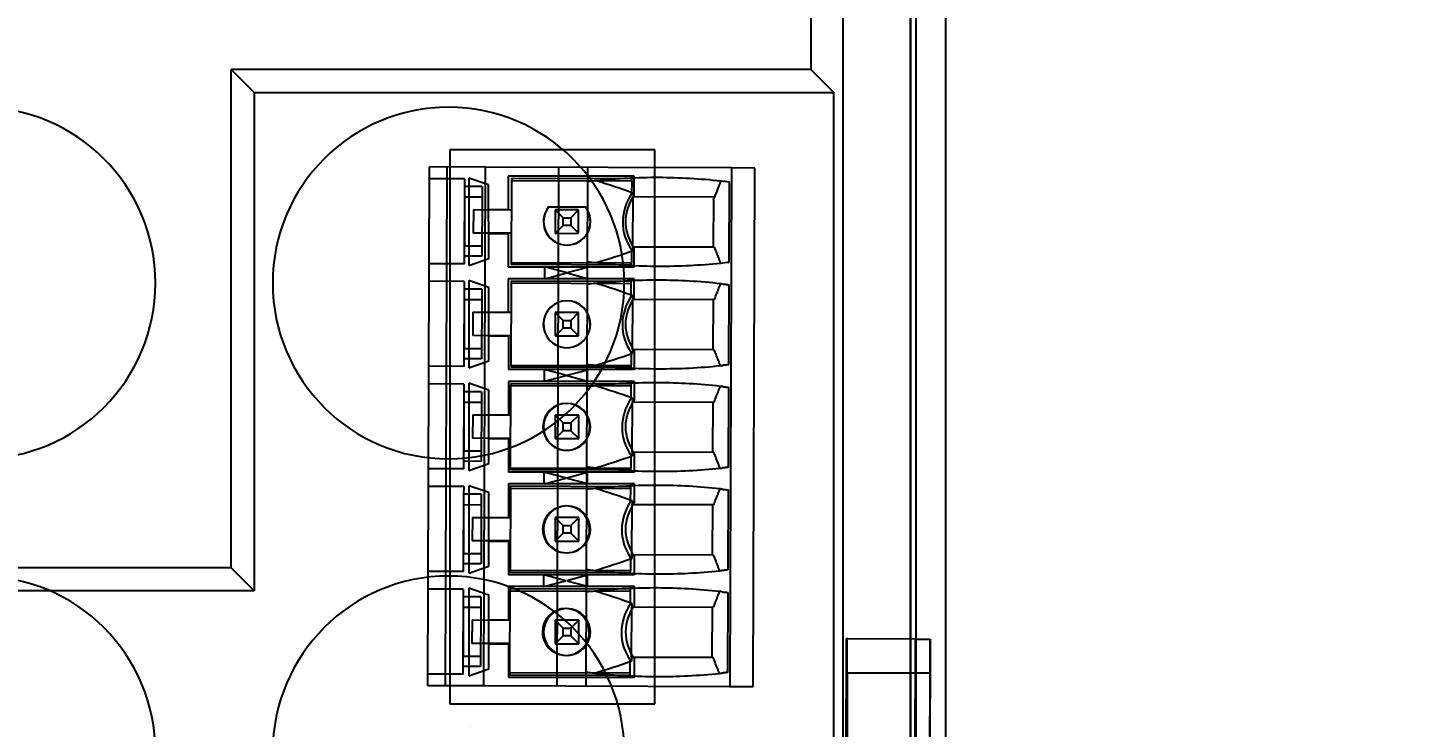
# Model space of a CAD drawing. Header units: inches. Extents: x -1.2 to 16.3, y -13.7 to 34.2.
# Drawn here: x 2.948 to 4.822, y 1.508 to 2.447 of the extents above; entities that cross this region are included whole.
import ezdxf

# ---------------------------------------------------------------- set-up
doc = ezdxf.new("R2010")
doc.units = ezdxf.units.IN
doc.header["$MEASUREMENT"] = 0
for name, color, linetype in [('MAIN-1', 7, 'Continuous'), ('MAIN-2', 7, 'Continuous'), ('PSYMS', 7, 'Continuous')]:
    doc.layers.add(name, color=color, linetype=linetype)
doc.styles.get("Standard").update_dxf_attribs({"font": 'romans.shx'})
doc.dimstyles.get("Standard").update_dxf_attribs({"dimtxt": 0.18, "dimasz": 0.18, "dimexe": 0.18, "dimexo": 0.0625, "dimgap": 0.09, "dimtad": 0, "dimtih": 1, "dimtoh": 1, "dimdec": 4, "dimzin": 0, "dimdsep": 46, "dimtxsty": 'Standard', "dimcen": 0.09, "dimadec": 0, "dimazin": 0, "dimtfac": 1, "dimtdec": 4, "dimtofl": 0, "dimtmove": 0, "dimatfit": 3, "dimfxl": 1, "dimtolj": 1, "dimtzin": 0, "dimarcsym": 0})

# ---------------------------------------------------------------- blocks, each defined once
blk = doc.blocks.new('48250500')
at = {"layer": 'MAIN-1'}
for p, q in [((3.8555, 0), (3.8555, 3.8555)), ((3.8072, 3.8069), (3.8072, 0.048)), ((3.8154, 0.0397), (3.8154, 3.8152))]:
    blk.add_line(p, q, dxfattribs=at)
for centre, start, end in [((2.5573, 1.2723), 270, 90), ((3.1872, 1.2723), 90, 270), ((3.1872, 1.2723), 270, 90), ((2.5573, 0.6424), 270, 90), ((3.1872, 0.6425), 90, 270), ((3.1872, 0.6425), 270, 90)]:
    blk.add_arc(centre, 0.2362, start, end, dxfattribs=at)
at = {"layer": 'MAIN-2'}
for p, q in [((3.8083, 0.0472), (3.8083, 3.8083)), ((3.7175, 0.2827), (3.7175, 3.5722)), ((3.6739, 2.8469), (3.6739, 1.5592)), ((2.9263, 1.5281), (2.8952, 1.5592)), ((3.6739, 1.5592), (2.8952, 1.5592)), ((2.8952, 0.8899), (2.8952, 1.5592)), ((3.6739, 1.5592), (3.705, 1.5281)), ((2.9263, 1.5281), (2.9263, 0.8589)), ((2.9263, 1.5281), (3.705, 1.5281)), ((3.705, 0.609), (3.705, 1.5281)), ((3.4644, 1.4513), (3.1888, 1.4512)), ((3.1888, 1.4512), (3.1889, 0.7071)), ((3.1888, 1.4512), (3.1888, 1.4512)), ((3.4644, 1.4513), (3.4644, 1.4513)), ((3.4645, 0.7072), (3.4644, 1.4513)), ((3.1595, 0.7314), (3.1617, 1.4282)), ((3.1617, 1.4282), (3.1617, 1.4282)), ((3.2365, 1.428), (3.1617, 1.4282)), ((3.1831, 0.7313), (3.1853, 1.4281)), ((3.1853, 1.4281), (3.1853, 1.4281)), ((3.2365, 1.428), (3.2343, 0.7311)), ((3.2365, 1.428), (3.2365, 1.428)), ((3.5672, 1.4269), (3.2365, 1.428)), ((3.3349, 1.4277), (3.3327, 0.7308)), ((3.3349, 1.4277), (3.3349, 1.4277)), ((3.3742, 1.4084), (3.3743, 1.4275)), ((3.3743, 1.4275), (3.3743, 1.4275)), ((3.5672, 1.4269), (3.565, 0.7301)), ((3.5987, 1.4268), (3.5672, 1.4269)), ((3.5672, 1.4269), (3.5672, 1.4269)), ((3.5965, 0.73), (3.5987, 1.4268)), ((3.5987, 1.4268), (3.5987, 1.4268)), ((3.2089, 1.4123), (3.1616, 1.4125)), ((3.2089, 1.4123), (3.2088, 1.402)), ((3.2144, 1.4134), (3.2144, 1.2961)), ((3.2144, 1.4134), (3.2144, 1.4134)), ((3.2411, 1.4042), (3.2144, 1.4134)), ((3.2675, 1.4158), (3.2675, 1.3705)), ((3.4368, 1.4158), (3.2675, 1.4158)), ((3.2675, 1.4158), (3.2675, 1.4158)), ((3.2719, 1.4102), (3.2715, 1.2999)), ((3.2719, 1.4131), (3.4333, 1.4126)), ((3.2719, 1.4131), (3.2719, 1.4102)), ((3.2719, 1.4102), (3.4333, 1.4096)), ((3.3739, 1.301), (3.3742, 1.4084)), ((3.3742, 1.4084), (3.3742, 1.4084)), ((3.4333, 1.4096), (3.4332, 1.3919)), ((3.4333, 1.4096), (3.4333, 1.4126)), ((3.4368, 1.3902), (3.4368, 1.4158)), ((3.4368, 1.4158), (3.4368, 1.4158)), ((3.5517, 1.4052), (3.5521, 1.4062)), ((3.5521, 1.4062), (3.5525, 1.4072)), ((3.5525, 1.4072), (3.5529, 1.4081)), ((3.5529, 1.4081), (3.5533, 1.4091)), ((3.5643, 1.3004), (3.5646, 1.4078)), ((3.2088, 1.402), (3.2086, 1.3224)), ((3.2088, 1.388), (3.2087, 1.3552)), ((3.2325, 1.4019), (3.2088, 1.402)), ((3.2088, 1.388), (3.2324, 1.388)), ((3.2324, 1.388), (3.2322, 1.3084)), ((3.2325, 1.4019), (3.2324, 1.388)), ((3.2412, 1.3054), (3.2411, 1.4042)), ((3.2411, 1.4042), (3.2411, 1.4042)), ((3.4332, 1.3919), (3.4332, 1.3919)), ((3.435, 1.3207), (3.4352, 1.3884)), ((3.4352, 1.3931), (3.4352, 1.3924)), ((3.4352, 1.3924), (3.4352, 1.3918)), ((3.4352, 1.3918), (3.4352, 1.3911)), ((3.4352, 1.3911), (3.4352, 1.3904)), ((3.4352, 1.3904), (3.4352, 1.3897)), ((3.4352, 1.3897), (3.4352, 1.3891)), ((3.4352, 1.3891), (3.4352, 1.3884)), ((3.4352, 1.3884), (3.5435, 1.388)), ((3.4352, 1.3884), (3.4352, 1.3884)), ((3.4368, 1.3902), (3.4368, 1.3902)), ((3.5432, 1.3203), (3.5435, 1.388)), ((3.5434, 1.3844), (3.5445, 1.387)), ((3.5435, 1.388), (3.5435, 1.388)), ((3.5445, 1.387), (3.5455, 1.3895)), ((3.5455, 1.3895), (3.5465, 1.3921)), ((3.5465, 1.3921), (3.5475, 1.3946)), ((3.5475, 1.3946), (3.5485, 1.3972)), ((3.5485, 1.3972), (3.5495, 1.3997)), ((3.5495, 1.3997), (3.5506, 1.4023)), ((3.5506, 1.4023), (3.551, 1.4032)), ((3.551, 1.4032), (3.5513, 1.4042)), ((3.5513, 1.4042), (3.5517, 1.4052)), ((3.2206, 1.3709), (3.2205, 1.3394)), ((3.2206, 1.3709), (3.2717, 1.3708)), ((3.2206, 1.3709), (3.2206, 1.3709)), ((3.2411, 1.3705), (3.2411, 1.3705)), ((3.2675, 1.3705), (3.2411, 1.3705)), ((3.2675, 1.3705), (3.2675, 1.3705)), ((3.2717, 1.3708), (3.2717, 1.3708)), ((3.3217, 1.3745), (3.3708, 1.3745)), ((3.3217, 1.3745), (3.3217, 1.3745)), ((3.322, 1.3746), (3.322, 1.3746)), ((3.3711, 1.3744), (3.322, 1.3746)), ((3.362, 1.3705), (3.3305, 1.3705)), ((3.3305, 1.3705), (3.3305, 1.339)), ((3.3305, 1.3705), (3.3305, 1.3705)), ((3.3411, 1.36), (3.3305, 1.3705)), ((3.362, 1.3705), (3.3515, 1.36)), ((3.362, 1.3391), (3.362, 1.3705)), ((3.362, 1.3705), (3.362, 1.3705)), ((3.3708, 1.3745), (3.3708, 1.3745)), ((3.3711, 1.3744), (3.3711, 1.3744)), ((3.2085, 1.2981), (3.2087, 1.3552)), ((3.3305, 1.339), (3.3411, 1.3496)), ((3.3411, 1.3496), (3.3411, 1.36)), ((3.3411, 1.36), (3.3515, 1.36)), ((3.3515, 1.3496), (3.3411, 1.3496)), ((3.3515, 1.36), (3.3515, 1.3496)), ((3.3515, 1.3496), (3.362, 1.3391)), ((3.2716, 1.3393), (3.2205, 1.3394)), ((3.2205, 1.3394), (3.2205, 1.3394)), ((3.2411, 1.339), (3.2411, 1.339)), ((3.2411, 1.339), (3.2675, 1.339)), ((3.2675, 1.339), (3.2675, 1.339)), ((3.2675, 1.339), (3.2675, 1.2938)), ((3.2716, 1.3393), (3.2716, 1.3393)), ((3.3305, 1.339), (3.362, 1.3391)), ((3.3305, 1.339), (3.3305, 1.339)), ((3.362, 1.3391), (3.362, 1.3391)), ((3.2086, 1.3224), (3.2322, 1.3224)), ((3.433, 1.3172), (3.4329, 1.2994)), ((3.433, 1.3172), (3.433, 1.3172)), ((3.5432, 1.3203), (3.435, 1.3207)), ((3.435, 1.3207), (3.435, 1.32)), ((3.435, 1.3207), (3.435, 1.3207)), ((3.435, 1.32), (3.435, 1.3193)), ((3.435, 1.3193), (3.435, 1.3186)), ((3.435, 1.3186), (3.435, 1.3179)), ((3.435, 1.3179), (3.435, 1.3173)), ((3.435, 1.3173), (3.435, 1.3166)), ((3.435, 1.3166), (3.435, 1.3159)), ((3.4368, 1.3194), (3.4368, 1.3194)), ((3.4368, 1.2938), (3.4368, 1.3194)), ((3.5447, 1.3203), (3.5432, 1.3203)), ((3.5432, 1.3203), (3.5432, 1.3203)), ((3.5455, 1.3183), (3.5447, 1.3203)), ((3.5463, 1.3162), (3.5455, 1.3183)), ((3.5471, 1.3142), (3.5463, 1.3162)), ((3.5479, 1.3122), (3.5471, 1.3142)), ((3.5487, 1.3101), (3.5479, 1.3122)), ((3.2085, 1.2981), (3.1613, 1.2983)), ((3.2322, 1.3084), (3.2086, 1.3085)), ((3.2144, 1.2961), (3.2412, 1.3054)), ((3.2144, 1.2961), (3.2144, 1.2961)), ((3.2412, 1.3054), (3.2412, 1.3054)), ((3.4368, 1.2938), (3.2675, 1.2938)), ((3.2675, 1.2938), (3.2675, 1.2938)), ((3.2715, 1.2999), (3.4329, 1.2994)), ((3.2715, 1.2999), (3.2715, 1.297)), ((3.4329, 1.2965), (3.2715, 1.297)), ((3.3167, 1.2781), (3.3168, 1.2939)), ((3.3463, 1.2859), (3.3168, 1.2939)), ((3.3168, 1.2939), (3.3168, 1.2939)), ((3.3738, 1.2933), (3.3463, 1.2859)), ((3.3738, 1.2706), (3.3739, 1.301)), ((3.3738, 1.2933), (3.3738, 1.2933)), ((3.3738, 1.2785), (3.3738, 1.2933)), ((3.3739, 1.301), (3.3739, 1.301)), ((3.4329, 1.2965), (3.4329, 1.2994)), ((3.4368, 1.2938), (3.4368, 1.2938)), ((3.5495, 1.3081), (3.5487, 1.3101)), ((3.5503, 1.3061), (3.5495, 1.3081)), ((3.5506, 1.3051), (3.5503, 1.3061)), ((3.551, 1.3041), (3.5506, 1.3051)), ((3.5514, 1.3031), (3.551, 1.3041)), ((3.5518, 1.3021), (3.5514, 1.3031)), ((3.5522, 1.3011), (3.5518, 1.3021)), ((3.5526, 1.3002), (3.5522, 1.3011)), ((3.553, 1.2992), (3.5526, 1.3002)), ((3.2084, 1.2745), (3.1612, 1.2747)), ((3.2084, 1.2745), (3.2084, 1.2642)), ((3.2144, 1.2756), (3.2144, 1.2756)), ((3.2144, 1.2756), (3.2144, 1.1583)), ((3.2412, 1.2664), (3.2144, 1.2756)), ((3.2675, 1.278), (3.2675, 1.2327)), ((3.4368, 1.278), (3.2675, 1.278)), ((3.2675, 1.278), (3.2675, 1.278)), ((3.2714, 1.2753), (3.4329, 1.2748)), ((3.2714, 1.2753), (3.2714, 1.2724)), ((3.3167, 1.2781), (3.3463, 1.2859)), ((3.3167, 1.2781), (3.3167, 1.2781)), ((3.3463, 1.2859), (3.3463, 1.2859)), ((3.3463, 1.2859), (3.3738, 1.2785)), ((3.3463, 1.2859), (3.3463, 1.2859)), ((3.3738, 1.2785), (3.3738, 1.2785)), ((3.4328, 1.2718), (3.4329, 1.2748)), ((3.4368, 1.2525), (3.4368, 1.278)), ((3.4368, 1.278), (3.4368, 1.278)), ((3.2084, 1.2642), (3.2082, 1.1846)), ((3.232, 1.2641), (3.2084, 1.2642)), ((3.232, 1.2641), (3.232, 1.2502)), ((3.2412, 1.1676), (3.2412, 1.2664)), ((3.2412, 1.2664), (3.2412, 1.2664)), ((3.2714, 1.2724), (3.2711, 1.1621)), ((3.2714, 1.2724), (3.4328, 1.2718)), ((3.3734, 1.1633), (3.3738, 1.2706)), ((3.3738, 1.2706), (3.3738, 1.2706)), ((3.4328, 1.2541), (3.4328, 1.2718)), ((3.5461, 1.2543), (3.5469, 1.2563)), ((3.5469, 1.2563), (3.5477, 1.2584)), ((3.5477, 1.2584), (3.5485, 1.2604)), ((3.5485, 1.2604), (3.5493, 1.2624)), ((3.5493, 1.2624), (3.5501, 1.2645)), ((3.5501, 1.2645), (3.5505, 1.2654)), ((3.5505, 1.2654), (3.5509, 1.2664)), ((3.5509, 1.2664), (3.5513, 1.2674)), ((3.5513, 1.2674), (3.5517, 1.2684)), ((3.5517, 1.2684), (3.5521, 1.2694)), ((3.5521, 1.2694), (3.5525, 1.2703)), ((3.5525, 1.2703), (3.5529, 1.2713)), ((3.5562, 1.271), (3.5573, 1.2708)), ((3.5573, 1.2708), (3.5585, 1.2707)), ((3.5585, 1.2707), (3.5596, 1.2706)), ((3.5596, 1.2706), (3.5608, 1.2704)), ((3.5608, 1.2704), (3.5619, 1.2703)), ((3.5619, 1.2703), (3.563, 1.2701)), ((3.563, 1.2701), (3.5642, 1.27)), ((3.5638, 1.1626), (3.5642, 1.27)), ((3.2084, 1.2502), (3.2083, 1.2174)), ((3.2084, 1.2502), (3.232, 1.2502)), ((3.232, 1.2502), (3.2317, 1.1706)), ((3.4328, 1.2541), (3.4328, 1.2541)), ((3.4345, 1.1829), (3.4347, 1.2506)), ((3.4348, 1.2513), (3.4347, 1.2506)), ((3.4347, 1.2506), (3.543, 1.2502)), ((3.4347, 1.2506), (3.4347, 1.2506)), ((3.4348, 1.2553), (3.4348, 1.2547)), ((3.4348, 1.2547), (3.4348, 1.254)), ((3.4348, 1.254), (3.4348, 1.2533)), ((3.4348, 1.2533), (3.4348, 1.2526)), ((3.4348, 1.2526), (3.4348, 1.2519)), ((3.4348, 1.2519), (3.4348, 1.2513)), ((3.4368, 1.2525), (3.4368, 1.2525)), ((3.5428, 1.1825), (3.543, 1.2502)), ((3.543, 1.2502), (3.5444, 1.2502)), ((3.543, 1.2502), (3.543, 1.2502)), ((3.5444, 1.2502), (3.5453, 1.2523)), ((3.5453, 1.2523), (3.5461, 1.2543)), ((3.2201, 1.2331), (3.22, 1.2017)), ((3.2201, 1.2331), (3.2201, 1.2331)), ((3.2201, 1.2331), (3.2713, 1.233)), ((3.2412, 1.2327), (3.2412, 1.2327)), ((3.2675, 1.2327), (3.2412, 1.2327)), ((3.2675, 1.2327), (3.2675, 1.2327)), ((3.2713, 1.233), (3.2713, 1.233)), ((3.362, 1.2328), (3.3305, 1.2327)), ((3.3305, 1.2327), (3.3305, 1.2013)), ((3.3305, 1.2327), (3.3305, 1.2327)), ((3.3411, 1.2222), (3.3305, 1.2327)), ((3.3411, 1.2118), (3.3411, 1.2222)), ((3.3411, 1.2222), (3.3515, 1.2222)), ((3.362, 1.2328), (3.3515, 1.2222)), ((3.3515, 1.2222), (3.3515, 1.2118)), ((3.362, 1.2013), (3.362, 1.2328)), ((3.362, 1.2328), (3.362, 1.2328)), ((3.2081, 1.1604), (3.2083, 1.2174)), ((3.22, 1.2017), (3.22, 1.2017)), ((3.2712, 1.2015), (3.22, 1.2017)), ((3.2412, 1.2012), (3.2412, 1.2012)), ((3.2412, 1.2012), (3.2676, 1.2012)), ((3.2676, 1.2012), (3.2676, 1.2012)), ((3.2676, 1.2012), (3.2676, 1.156)), ((3.2712, 1.2015), (3.2712, 1.2015)), ((3.3305, 1.2013), (3.3411, 1.2118)), ((3.3305, 1.2013), (3.362, 1.2013)), ((3.3305, 1.2013), (3.3305, 1.2013)), ((3.3515, 1.2118), (3.3411, 1.2118)), ((3.3515, 1.2118), (3.362, 1.2013)), ((3.362, 1.2013), (3.362, 1.2013)), ((3.2082, 1.1846), (3.2318, 1.1846)), ((3.4345, 1.1829), (3.4345, 1.1822)), ((3.4345, 1.1829), (3.4345, 1.1829)), ((3.5428, 1.1825), (3.4345, 1.1829)), ((3.4345, 1.1822), (3.4345, 1.1815)), ((3.4345, 1.1815), (3.4345, 1.1808)), ((3.4345, 1.1808), (3.4345, 1.1802)), ((3.4369, 1.1816), (3.4369, 1.1816)), ((3.4369, 1.156), (3.4369, 1.1816)), ((3.5442, 1.1825), (3.5428, 1.1825)), ((3.5428, 1.1825), (3.5428, 1.1825)), ((3.545, 1.1805), (3.5442, 1.1825)), ((3.2317, 1.1706), (3.2081, 1.1707)), ((3.2144, 1.1583), (3.2412, 1.1676)), ((3.2412, 1.1676), (3.2412, 1.1676)), ((3.2711, 1.1621), (3.4325, 1.1616)), ((3.2711, 1.1621), (3.2711, 1.1592)), ((3.3734, 1.1633), (3.3734, 1.1633)), ((3.3734, 1.1328), (3.3734, 1.1633)), ((3.4326, 1.1794), (3.4325, 1.1616)), ((3.4326, 1.1794), (3.4326, 1.1794)), ((3.4345, 1.1802), (3.4345, 1.1795)), ((3.4345, 1.1795), (3.4345, 1.1788)), ((3.4345, 1.1788), (3.4345, 1.1781)), ((3.5458, 1.1784), (3.545, 1.1805)), ((3.5466, 1.1764), (3.5458, 1.1784)), ((3.5474, 1.1744), (3.5466, 1.1764)), ((3.5482, 1.1723), (3.5474, 1.1744)), ((3.549, 1.1703), (3.5482, 1.1723)), ((3.5498, 1.1683), (3.549, 1.1703)), ((3.5502, 1.1673), (3.5498, 1.1683)), ((3.5506, 1.1663), (3.5502, 1.1673)), ((3.551, 1.1653), (3.5506, 1.1663)), ((3.5514, 1.1643), (3.551, 1.1653)), ((3.5518, 1.1633), (3.5514, 1.1643)), ((3.5521, 1.1624), (3.5518, 1.1633)), ((3.5525, 1.1614), (3.5521, 1.1624)), ((3.5593, 1.1621), (3.5581, 1.162)), ((3.5604, 1.1622), (3.5593, 1.1621)), ((3.5616, 1.1624), (3.5604, 1.1622)), ((3.5627, 1.1625), (3.5616, 1.1624)), ((3.5638, 1.1626), (3.5627, 1.1625)), ((3.2081, 1.1604), (3.1608, 1.1605)), ((3.2144, 1.1583), (3.2144, 1.1583)), ((3.4369, 1.156), (3.2676, 1.156)), ((3.2676, 1.156), (3.2676, 1.156)), ((3.4325, 1.1587), (3.2711, 1.1592)), ((3.3458, 1.1481), (3.3163, 1.1561)), ((3.3163, 1.1403), (3.3163, 1.1561)), ((3.3163, 1.1561), (3.3163, 1.1561)), ((3.3163, 1.1403), (3.3458, 1.1481)), ((3.3458, 1.1481), (3.3458, 1.1481)), ((3.3739, 1.1555), (3.3463, 1.1481)), ((3.3463, 1.1481), (3.3463, 1.1481)), ((3.3463, 1.1481), (3.3739, 1.1407)), ((3.3739, 1.1555), (3.3739, 1.1555)), ((3.3739, 1.1407), (3.3739, 1.1555)), ((3.4325, 1.1587), (3.4325, 1.1616)), ((3.4369, 1.156), (3.4369, 1.156)), ((3.557, 1.1619), (3.5559, 1.1617)), ((3.5581, 1.162), (3.557, 1.1619)), ((3.208, 1.1367), (3.1608, 1.1369)), ((3.208, 1.1264), (3.2077, 1.0468)), ((3.208, 1.1367), (3.208, 1.1264)), ((3.2316, 1.1263), (3.208, 1.1264)), ((3.2412, 1.1286), (3.2144, 1.1378)), ((3.2144, 1.1378), (3.2144, 1.1378)), ((3.2144, 1.1378), (3.2144, 1.0205)), ((3.2316, 1.1263), (3.2316, 1.1124)), ((3.2412, 1.0298), (3.2412, 1.1286)), ((3.2412, 1.1286), (3.2412, 1.1286)), ((3.2676, 1.1402), (3.2676, 1.1402)), ((3.4369, 1.1402), (3.2676, 1.1402)), ((3.2676, 1.1402), (3.2676, 1.0949)), ((3.2706, 1.0243), (3.271, 1.1346)), ((3.271, 1.1375), (3.4324, 1.137)), ((3.271, 1.1375), (3.271, 1.1346)), ((3.271, 1.1346), (3.4324, 1.1341)), ((3.3163, 1.1403), (3.3163, 1.1403)), ((3.373, 1.0255), (3.3734, 1.1328)), ((3.3734, 1.1328), (3.3734, 1.1328)), ((3.3739, 1.1407), (3.3739, 1.1407)), ((3.4324, 1.1341), (3.4324, 1.137)), ((3.4324, 1.1163), (3.4324, 1.1341)), ((3.4369, 1.1402), (3.4369, 1.1402)), ((3.4369, 1.1147), (3.4369, 1.1402)), ((3.5481, 1.1226), (3.5489, 1.1246)), ((3.5489, 1.1246), (3.5497, 1.1267)), ((3.5497, 1.1267), (3.5501, 1.1276)), ((3.5501, 1.1276), (3.5505, 1.1286)), ((3.5505, 1.1286), (3.5509, 1.1296)), ((3.5509, 1.1296), (3.5513, 1.1306)), ((3.5513, 1.1306), (3.5517, 1.1316)), ((3.5517, 1.1316), (3.552, 1.1326)), ((3.552, 1.1326), (3.5524, 1.1335)), ((3.5558, 1.1332), (3.5569, 1.133)), ((3.5569, 1.133), (3.558, 1.1329)), ((3.558, 1.1329), (3.5592, 1.1328)), ((3.5592, 1.1328), (3.5603, 1.1326)), ((3.5603, 1.1326), (3.5615, 1.1325)), ((3.5615, 1.1325), (3.5626, 1.1323)), ((3.5626, 1.1323), (3.5637, 1.1322)), ((3.5634, 1.0248), (3.5637, 1.1322)), ((3.2079, 1.1124), (3.2078, 1.0796)), ((3.2079, 1.1124), (3.2316, 1.1124)), ((3.2316, 1.1124), (3.2313, 1.0328)), ((3.4324, 1.1163), (3.4324, 1.1163)), ((3.4341, 1.0451), (3.4343, 1.1128)), ((3.4343, 1.1175), (3.4343, 1.1169)), ((3.4343, 1.1169), (3.4343, 1.1162)), ((3.4343, 1.1162), (3.4343, 1.1155)), ((3.4343, 1.1155), (3.4343, 1.1148)), ((3.4343, 1.1148), (3.4343, 1.1141)), ((3.4343, 1.1141), (3.4343, 1.1135)), ((3.4343, 1.1135), (3.4343, 1.1128)), ((3.4343, 1.1128), (3.5426, 1.1124)), ((3.4343, 1.1128), (3.4343, 1.1128)), ((3.4369, 1.1147), (3.4369, 1.1147)), ((3.5424, 1.0447), (3.5426, 1.1124)), ((3.5426, 1.1124), (3.544, 1.1124)), ((3.5426, 1.1124), (3.5426, 1.1124)), ((3.544, 1.1124), (3.5448, 1.1145)), ((3.5448, 1.1145), (3.5456, 1.1165)), ((3.5456, 1.1165), (3.5464, 1.1185)), ((3.5464, 1.1185), (3.5473, 1.1206)), ((3.5473, 1.1206), (3.5481, 1.1226)), ((3.2197, 1.0954), (3.2196, 1.0639)), ((3.2197, 1.0954), (3.2197, 1.0954)), ((3.2197, 1.0954), (3.2709, 1.0952)), ((3.2412, 1.0949), (3.2412, 1.0949)), ((3.2676, 1.0949), (3.2412, 1.0949)), ((3.2676, 1.0949), (3.2676, 1.0949)), ((3.2709, 1.0952), (3.2709, 1.0952)), ((3.3621, 1.095), (3.3306, 1.095)), ((3.3306, 1.095), (3.3306, 1.0635)), ((3.3306, 1.095), (3.3306, 1.095)), ((3.3411, 1.0844), (3.3306, 1.095)), ((3.3621, 1.095), (3.3515, 1.0844)), ((3.3621, 1.0635), (3.3621, 1.095)), ((3.3621, 1.095), (3.3621, 1.095)), ((3.2077, 1.0226), (3.2078, 1.0796)), ((3.3306, 1.0635), (3.3411, 1.074)), ((3.3411, 1.074), (3.3411, 1.0844)), ((3.3411, 1.0844), (3.3515, 1.0844)), ((3.3515, 1.074), (3.3411, 1.074)), ((3.3515, 1.0844), (3.3515, 1.074)), ((3.3515, 1.074), (3.3621, 1.0635)), ((3.2196, 1.0639), (3.2196, 1.0639)), ((3.2708, 1.0637), (3.2196, 1.0639)), ((3.2412, 1.0634), (3.2412, 1.0634)), ((3.2412, 1.0634), (3.2676, 1.0634)), ((3.2676, 1.0634), (3.2676, 1.0634)), ((3.2676, 1.0634), (3.2676, 1.0182)), ((3.2708, 1.0637), (3.2708, 1.0637)), ((3.3306, 1.0635), (3.3621, 1.0635)), ((3.3306, 1.0635), (3.3306, 1.0635)), ((3.3621, 1.0635), (3.3621, 1.0635)), ((3.2077, 1.0468), (3.2313, 1.0468)), ((3.2313, 1.0328), (3.2077, 1.0329)), ((3.4321, 1.0416), (3.4321, 1.0416)), ((3.4321, 1.0416), (3.4321, 1.0238)), ((3.4341, 1.0451), (3.4341, 1.0444)), ((3.4341, 1.0451), (3.4341, 1.0451)), ((3.5424, 1.0447), (3.4341, 1.0451)), ((3.4341, 1.0444), (3.4341, 1.0437)), ((3.4341, 1.0437), (3.4341, 1.043)), ((3.4341, 1.043), (3.4341, 1.0424)), ((3.4341, 1.0424), (3.4341, 1.0417)), ((3.4341, 1.0417), (3.4341, 1.041)), ((3.4341, 1.041), (3.4341, 1.0403)), ((3.4369, 1.0438), (3.4369, 1.0438)), ((3.4369, 1.0182), (3.4369, 1.0438)), ((3.5438, 1.0447), (3.5424, 1.0447)), ((3.5424, 1.0447), (3.5424, 1.0447)), ((3.5446, 1.0427), (3.5438, 1.0447)), ((3.5454, 1.0406), (3.5446, 1.0427)), ((3.5462, 1.0386), (3.5454, 1.0406)), ((3.547, 1.0366), (3.5462, 1.0386)), ((3.5478, 1.0345), (3.547, 1.0366)), ((3.5486, 1.0325), (3.5478, 1.0345)), ((3.5494, 1.0305), (3.5486, 1.0325)), ((3.2077, 1.0226), (3.1604, 1.0227)), ((3.2144, 1.0205), (3.2412, 1.0298)), ((3.2144, 1.0205), (3.2144, 1.0205)), ((3.2412, 1.0298), (3.2412, 1.0298)), ((3.4369, 1.0182), (3.2676, 1.0182)), ((3.2676, 1.0182), (3.2676, 1.0182)), ((3.2706, 1.0243), (3.4321, 1.0238)), ((3.2706, 1.0243), (3.2706, 1.0214)), ((3.4321, 1.0209), (3.2706, 1.0214)), ((3.3454, 1.0103), (3.3159, 1.0183)), ((3.3159, 1.0025), (3.3159, 1.0183)), ((3.3159, 1.0183), (3.3159, 1.0183)), ((3.3739, 1.0177), (3.3463, 1.0103)), ((3.3729, 0.995), (3.373, 1.0255)), ((3.373, 1.0255), (3.373, 1.0255)), ((3.3739, 1.0177), (3.3739, 1.0177)), ((3.3739, 1.0029), (3.3739, 1.0177)), ((3.4321, 1.0209), (3.4321, 1.0238)), ((3.4369, 1.0182), (3.4369, 1.0182)), ((3.5498, 1.0295), (3.5494, 1.0305)), ((3.5502, 1.0285), (3.5498, 1.0295)), ((3.5505, 1.0275), (3.5502, 1.0285)), ((3.5509, 1.0265), (3.5505, 1.0275)), ((3.5513, 1.0255), (3.5509, 1.0265)), ((3.5517, 1.0246), (3.5513, 1.0255)), ((3.5521, 1.0236), (3.5517, 1.0246)), ((3.5566, 1.0241), (3.5554, 1.0239)), ((3.5577, 1.0242), (3.5566, 1.0241)), ((3.5588, 1.0243), (3.5577, 1.0242)), ((3.56, 1.0244), (3.5588, 1.0243)), ((3.5611, 1.0246), (3.56, 1.0244)), ((3.5623, 1.0247), (3.5611, 1.0246)), ((3.5634, 1.0248), (3.5623, 1.0247)), ((3.2076, 0.9989), (3.1603, 0.9991)), ((3.2076, 0.9989), (3.2075, 0.9886)), ((3.2144, 1), (3.2145, 0.8827)), ((3.2144, 1), (3.2144, 1)), ((3.2412, 0.9908), (3.2144, 1)), ((3.4369, 1.0025), (3.2676, 1.0024)), ((3.2676, 1.0024), (3.2676, 0.9571)), ((3.2676, 1.0024), (3.2676, 1.0024)), ((3.2706, 0.9968), (3.2702, 0.8865)), ((3.2706, 0.9997), (3.432, 0.9992)), ((3.2706, 0.9997), (3.2706, 0.9968)), ((3.2706, 0.9968), (3.432, 0.9963)), ((3.3159, 1.0025), (3.3454, 1.0103)), ((3.3159, 1.0025), (3.3159, 1.0025)), ((3.3454, 1.0103), (3.3454, 1.0103)), ((3.3463, 1.0103), (3.3463, 1.0103)), ((3.3463, 1.0103), (3.3739, 1.0029)), ((3.3726, 0.8877), (3.3729, 0.995)), ((3.3729, 0.995), (3.3729, 0.995)), ((3.3739, 1.0029), (3.3739, 1.0029)), ((3.4319, 0.9785), (3.432, 0.9963)), ((3.432, 0.9963), (3.432, 0.9992)), ((3.4369, 0.9769), (3.4369, 1.0025)), ((3.4369, 1.0025), (3.4369, 1.0025)), ((3.5508, 0.9928), (3.5512, 0.9938)), ((3.5512, 0.9938), (3.5516, 0.9948)), ((3.5516, 0.9948), (3.552, 0.9957)), ((3.5553, 0.9954), (3.5565, 0.9952)), ((3.5565, 0.9952), (3.5576, 0.9951)), ((3.5576, 0.9951), (3.5587, 0.995)), ((3.5587, 0.995), (3.5599, 0.9948)), ((3.5599, 0.9948), (3.561, 0.9947)), ((3.561, 0.9947), (3.5622, 0.9946)), ((3.5622, 0.9946), (3.5633, 0.9944)), ((3.563, 0.887), (3.5633, 0.9944)), ((3.2075, 0.9886), (3.2073, 0.909)), ((3.2075, 0.9747), (3.2074, 0.9418)), ((3.2312, 0.9885), (3.2075, 0.9886)), ((3.2075, 0.9747), (3.2311, 0.9746)), ((3.2312, 0.9885), (3.2311, 0.9746)), ((3.2412, 0.892), (3.2412, 0.9908)), ((3.2412, 0.9908), (3.2412, 0.9908)), ((3.4319, 0.9785), (3.4319, 0.9785)), ((3.4337, 0.9073), (3.4339, 0.975)), ((3.4339, 0.9797), (3.4339, 0.9791)), ((3.4339, 0.9791), (3.4339, 0.9784)), ((3.4339, 0.9784), (3.4339, 0.9777)), ((3.4339, 0.9777), (3.4339, 0.977)), ((3.4339, 0.977), (3.4339, 0.9763)), ((3.4339, 0.9763), (3.4339, 0.9757)), ((3.4339, 0.9757), (3.4339, 0.975)), ((3.4339, 0.975), (3.5421, 0.9747)), ((3.4339, 0.975), (3.4339, 0.975)), ((3.4369, 0.9769), (3.4369, 0.9769)), ((3.5419, 0.9069), (3.5421, 0.9747)), ((3.5421, 0.9747), (3.5436, 0.9746)), ((3.5421, 0.9747), (3.5421, 0.9747)), ((3.5436, 0.9746), (3.5444, 0.9767)), ((3.5444, 0.9767), (3.5452, 0.9787)), ((3.5452, 0.9787), (3.546, 0.9807)), ((3.546, 0.9807), (3.5468, 0.9828)), ((3.5468, 0.9828), (3.5476, 0.9848)), ((3.5476, 0.9848), (3.5484, 0.9868)), ((3.5484, 0.9868), (3.5493, 0.9889)), ((3.5493, 0.9889), (3.5497, 0.9899)), ((3.5497, 0.9899), (3.55, 0.9908)), ((3.55, 0.9908), (3.5504, 0.9918)), ((3.5504, 0.9918), (3.5508, 0.9928)), ((3.2193, 0.9576), (3.2192, 0.9261)), ((3.2193, 0.9576), (3.2704, 0.9574)), ((3.2193, 0.9576), (3.2193, 0.9576)), ((3.2311, 0.9746), (3.2309, 0.8951)), ((3.2412, 0.9571), (3.2412, 0.9571)), ((3.2676, 0.9571), (3.2412, 0.9571)), ((3.2676, 0.9571), (3.2676, 0.9571)), ((3.2704, 0.9574), (3.2704, 0.9574)), ((3.3621, 0.9572), (3.3306, 0.9572)), ((3.3306, 0.9572), (3.3306, 0.9257)), ((3.3306, 0.9572), (3.3306, 0.9572)), ((3.3411, 0.9466), (3.3306, 0.9572)), ((3.3621, 0.9572), (3.3515, 0.9466)), ((3.3621, 0.9257), (3.3621, 0.9572)), ((3.3621, 0.9572), (3.3621, 0.9572)), ((3.2072, 0.8848), (3.2074, 0.9418)), ((3.3411, 0.9466), (3.3515, 0.9466)), ((3.3411, 0.9362), (3.3411, 0.9466)), ((3.3515, 0.9466), (3.3515, 0.9362)), ((3.2703, 0.9259), (3.2192, 0.9261)), ((3.2192, 0.9261), (3.2192, 0.9261)), ((3.2412, 0.9256), (3.2412, 0.9256)), ((3.2412, 0.9256), (3.2676, 0.9256)), ((3.2676, 0.9256), (3.2676, 0.9256)), ((3.2676, 0.9256), (3.2676, 0.8804)), ((3.2703, 0.9259), (3.2703, 0.9259)), ((3.3306, 0.9257), (3.3411, 0.9362)), ((3.3306, 0.9257), (3.3621, 0.9257)), ((3.3306, 0.9257), (3.3306, 0.9257)), ((3.3515, 0.9362), (3.3411, 0.9362)), ((3.3515, 0.9362), (3.3621, 0.9257)), ((3.3621, 0.9257), (3.3621, 0.9257)), ((3.2073, 0.909), (3.2309, 0.909)), ((3.4317, 0.9038), (3.4316, 0.886)), ((3.4317, 0.9038), (3.4317, 0.9038)), ((3.4337, 0.9073), (3.4337, 0.9066)), ((3.4337, 0.9073), (3.4337, 0.9073)), ((3.5419, 0.9069), (3.4337, 0.9073)), ((3.4337, 0.9066), (3.4337, 0.9059)), ((3.4337, 0.9059), (3.4337, 0.9052)), ((3.4337, 0.9052), (3.4337, 0.9046)), ((3.4337, 0.9046), (3.4337, 0.9039)), ((3.4337, 0.9039), (3.4337, 0.9032)), ((3.4337, 0.9032), (3.4337, 0.9025)), ((3.4369, 0.906), (3.4369, 0.906)), ((3.4369, 0.8804), (3.4369, 0.906)), ((3.5434, 0.9069), (3.5419, 0.9069)), ((3.5419, 0.9069), (3.5419, 0.9069)), ((3.5442, 0.9049), (3.5434, 0.9069)), ((3.545, 0.9029), (3.5442, 0.9049)), ((3.5458, 0.9008), (3.545, 0.9029)), ((3.5466, 0.8988), (3.5458, 0.9008)), ((2.8952, 0.8899), (0.1815, 0.8899)), ((2.8952, 0.8899), (2.9263, 0.8589)), ((3.2072, 0.8848), (3.16, 0.8849)), ((3.2309, 0.8951), (3.2072, 0.8951)), ((3.2145, 0.8827), (3.2412, 0.892)), ((3.2145, 0.8827), (3.2145, 0.8827)), ((3.2412, 0.892), (3.2412, 0.892)), ((3.2702, 0.8865), (3.2702, 0.8836)), ((3.2702, 0.8865), (3.4316, 0.886)), ((3.4316, 0.8831), (3.2702, 0.8836)), ((3.3725, 0.8572), (3.3726, 0.8877)), ((3.3726, 0.8877), (3.3726, 0.8877)), ((3.4316, 0.8831), (3.4316, 0.886)), ((3.5474, 0.8967), (3.5466, 0.8988)), ((3.5482, 0.8947), (3.5474, 0.8967)), ((3.549, 0.8927), (3.5482, 0.8947)), ((3.5493, 0.8917), (3.549, 0.8927)), ((3.5497, 0.8907), (3.5493, 0.8917)), ((3.5501, 0.8897), (3.5497, 0.8907)), ((3.5505, 0.8887), (3.5501, 0.8897)), ((3.5509, 0.8878), (3.5505, 0.8887)), ((3.5513, 0.8868), (3.5509, 0.8878)), ((3.5517, 0.8858), (3.5513, 0.8868)), ((3.5561, 0.8863), (3.555, 0.8861)), ((3.5573, 0.8864), (3.5561, 0.8863)), ((3.5584, 0.8865), (3.5573, 0.8864)), ((3.5595, 0.8866), (3.5584, 0.8865)), ((3.5607, 0.8868), (3.5595, 0.8866)), ((3.5618, 0.8869), (3.5607, 0.8868)), ((3.563, 0.887), (3.5618, 0.8869)), ((3.2145, 0.8623), (3.2145, 0.8623)), ((3.2145, 0.8623), (3.2145, 0.7449)), ((3.2412, 0.853), (3.2145, 0.8623)), ((3.4369, 0.8804), (3.2676, 0.8804)), ((3.2676, 0.8804), (3.2676, 0.8804)), ((3.4369, 0.8647), (3.2676, 0.8646)), ((3.2676, 0.8646), (3.2676, 0.8646)), ((3.2676, 0.8646), (3.2676, 0.8193)), ((3.3154, 0.8647), (3.3155, 0.8805)), ((3.3154, 0.8647), (3.345, 0.8725)), ((3.3154, 0.8647), (3.3154, 0.8647)), ((3.345, 0.8725), (3.3155, 0.8805)), ((3.3155, 0.8805), (3.3155, 0.8805)), ((3.345, 0.8725), (3.345, 0.8725)), ((3.3739, 0.8799), (3.3464, 0.8725)), ((3.3464, 0.8725), (3.3464, 0.8725)), ((3.3464, 0.8725), (3.3739, 0.8651)), ((3.3739, 0.8799), (3.3739, 0.8799)), ((3.3739, 0.8651), (3.3739, 0.8799)), ((3.3739, 0.8651), (3.3739, 0.8651)), ((3.4369, 0.8804), (3.4369, 0.8804)), ((3.4369, 0.8647), (3.4369, 0.8647)), ((3.4369, 0.8391), (3.4369, 0.8647)), ((2.9263, 0.8589), (2.6044, 0.8589)), ((3.2071, 0.8611), (3.1599, 0.8613)), ((3.2071, 0.8508), (3.2069, 0.7713)), ((3.2071, 0.8611), (3.2071, 0.8508)), ((3.2307, 0.8507), (3.2071, 0.8508)), ((3.2307, 0.8507), (3.2307, 0.8368)), ((3.2413, 0.7542), (3.2412, 0.853)), ((3.2412, 0.853), (3.2412, 0.853)), ((3.2698, 0.7487), (3.2701, 0.859)), ((3.2701, 0.8619), (3.4316, 0.8614)), ((3.2701, 0.8619), (3.2701, 0.859)), ((3.2701, 0.859), (3.4315, 0.8585)), ((3.3721, 0.7499), (3.3725, 0.8572)), ((3.3725, 0.8572), (3.3725, 0.8572)), ((3.4315, 0.8585), (3.4316, 0.8614)), ((3.4315, 0.8407), (3.4315, 0.8585)), ((3.5456, 0.843), (3.5464, 0.845)), ((3.5464, 0.845), (3.5472, 0.847)), ((3.5472, 0.847), (3.548, 0.849)), ((3.548, 0.849), (3.5488, 0.8511)), ((3.5488, 0.8511), (3.5492, 0.8521)), ((3.5492, 0.8521), (3.5496, 0.853)), ((3.5496, 0.853), (3.55, 0.854)), ((3.55, 0.854), (3.5504, 0.855)), ((3.5504, 0.855), (3.5508, 0.856)), ((3.5508, 0.856), (3.5512, 0.857)), ((3.5512, 0.857), (3.5516, 0.8579)), ((3.5549, 0.8576), (3.556, 0.8574)), ((3.556, 0.8574), (3.5572, 0.8573)), ((3.5572, 0.8573), (3.5583, 0.8572)), ((3.5583, 0.8572), (3.5595, 0.857)), ((3.5595, 0.857), (3.5606, 0.8569)), ((3.5606, 0.8569), (3.5617, 0.8568)), ((3.5617, 0.8568), (3.5629, 0.8566)), ((3.5625, 0.7492), (3.5629, 0.8566)), ((3.2071, 0.8369), (3.207, 0.8041)), ((3.2071, 0.8369), (3.2307, 0.8368)), ((3.2307, 0.8368), (3.2304, 0.7573)), ((3.4315, 0.8407), (3.4315, 0.8407)), ((3.4332, 0.7695), (3.4334, 0.8372)), ((3.4335, 0.8392), (3.4334, 0.8386)), ((3.4334, 0.8386), (3.4334, 0.8379)), ((3.4334, 0.8379), (3.4334, 0.8372)), ((3.4334, 0.8372), (3.5417, 0.8369)), ((3.4334, 0.8372), (3.4334, 0.8372)), ((3.4335, 0.8419), (3.4335, 0.8413)), ((3.4335, 0.8413), (3.4335, 0.8406)), ((3.4335, 0.8406), (3.4335, 0.8399)), ((3.4335, 0.8399), (3.4335, 0.8392)), ((3.4369, 0.8391), (3.4369, 0.8391)), ((3.5415, 0.7691), (3.5417, 0.8369)), ((3.5417, 0.8369), (3.5431, 0.8369)), ((3.5417, 0.8369), (3.5417, 0.8369)), ((3.5431, 0.8369), (3.5439, 0.8389)), ((3.5439, 0.8389), (3.5448, 0.8409)), ((3.5448, 0.8409), (3.5456, 0.843)), ((3.2188, 0.8198), (3.2187, 0.7883)), ((3.2188, 0.8198), (3.2188, 0.8198)), ((3.2188, 0.8198), (3.27, 0.8196)), ((3.2413, 0.8193), (3.2413, 0.8193)), ((3.2676, 0.8193), (3.2413, 0.8193)), ((3.2676, 0.8193), (3.2676, 0.8193)), ((3.27, 0.8196), (3.27, 0.8196)), ((3.3621, 0.8194), (3.3306, 0.8194)), ((3.3306, 0.8194), (3.3306, 0.7879)), ((3.3412, 0.8088), (3.3306, 0.8194)), ((3.3306, 0.8194), (3.3306, 0.8194)), ((3.3412, 0.8088), (3.3516, 0.8088)), ((3.3412, 0.7984), (3.3412, 0.8088)), ((3.3621, 0.8194), (3.3516, 0.8088)), ((3.3516, 0.8088), (3.3516, 0.7984)), ((3.3621, 0.7879), (3.3621, 0.8194)), ((3.3621, 0.8194), (3.3621, 0.8194)), ((3.2068, 0.747), (3.207, 0.8041)), ((3.2187, 0.7883), (3.2187, 0.7883)), ((3.2699, 0.7881), (3.2187, 0.7883)), ((3.2413, 0.7878), (3.2676, 0.7879)), ((3.2413, 0.7878), (3.2413, 0.7878)), ((3.2676, 0.7879), (3.2676, 0.7879)), ((3.2676, 0.7879), (3.2676, 0.7426)), ((3.2699, 0.7881), (3.2699, 0.7881)), ((3.3306, 0.7879), (3.3412, 0.7984)), ((3.3306, 0.7879), (3.3621, 0.7879)), ((3.3306, 0.7879), (3.3306, 0.7879)), ((3.3516, 0.7984), (3.3412, 0.7984)), ((3.3516, 0.7984), (3.3621, 0.7879)), ((3.3621, 0.7879), (3.3621, 0.7879)), ((3.7206, 0.3811), (3.7218, 0.7947)), ((3.7226, 0.7947), (3.7218, 0.7947)), ((3.7226, 0.7947), (3.8145, 0.7946)), ((3.7226, 0.7947), (3.8145, 0.7946)), ((3.8137, 0.1988), (3.8145, 0.794)), ((3.8145, 0.7946), (3.8138, 0.2848)), ((3.8145, 0.794), (3.8342, 0.794)), ((3.8342, 0.794), (3.8334, 0.2185)), ((3.2069, 0.7713), (3.2305, 0.7712)), ((3.4332, 0.7695), (3.4332, 0.7688)), ((3.4332, 0.7695), (3.4332, 0.7695)), ((3.5415, 0.7691), (3.4332, 0.7695)), ((3.4332, 0.7688), (3.4332, 0.7681)), ((3.5429, 0.7691), (3.5415, 0.7691)), ((3.5415, 0.7691), (3.5415, 0.7691)), ((3.5437, 0.7671), (3.5429, 0.7691)), ((3.2304, 0.7573), (3.2068, 0.7573)), ((3.2145, 0.7449), (3.2413, 0.7542)), ((3.2413, 0.7542), (3.2413, 0.7542)), ((3.3721, 0.7499), (3.3721, 0.7499)), ((3.3721, 0.7307), (3.3721, 0.7499)), ((3.4312, 0.7482), (3.4313, 0.766)), ((3.4313, 0.766), (3.4313, 0.766)), ((3.4332, 0.7681), (3.4332, 0.7674)), ((3.4332, 0.7674), (3.4332, 0.7668)), ((3.4332, 0.7668), (3.4332, 0.7661)), ((3.4332, 0.7661), (3.4332, 0.7654)), ((3.4332, 0.7654), (3.4332, 0.7647)), ((3.4369, 0.7682), (3.4369, 0.7682)), ((3.4369, 0.7426), (3.4369, 0.7682)), ((3.5445, 0.7651), (3.5437, 0.7671)), ((3.5453, 0.763), (3.5445, 0.7651)), ((3.5461, 0.761), (3.5453, 0.763)), ((3.5469, 0.7589), (3.5461, 0.761)), ((3.5477, 0.7569), (3.5469, 0.7589)), ((3.5485, 0.7549), (3.5477, 0.7569)), ((3.5489, 0.7539), (3.5485, 0.7549)), ((3.5493, 0.7529), (3.5489, 0.7539)), ((3.5497, 0.7519), (3.5493, 0.7529)), ((3.5501, 0.7509), (3.5497, 0.7519)), ((3.5505, 0.75), (3.5501, 0.7509)), ((3.5508, 0.749), (3.5505, 0.75)), ((3.2068, 0.747), (3.1595, 0.7471)), ((3.2343, 0.7311), (3.1595, 0.7314)), ((3.1595, 0.7314), (3.1595, 0.7314)), ((3.1831, 0.7313), (3.1831, 0.7313)), ((3.2145, 0.7449), (3.2145, 0.7449)), ((3.565, 0.7301), (3.2343, 0.7311)), ((3.2343, 0.7311), (3.2343, 0.7311)), ((3.2676, 0.7426), (3.2676, 0.7426)), ((3.4369, 0.7426), (3.2676, 0.7426)), ((3.2698, 0.7487), (3.2698, 0.7458)), ((3.4312, 0.7482), (3.2698, 0.7487)), ((3.4312, 0.7453), (3.2698, 0.7458)), ((3.4312, 0.7453), (3.4312, 0.7482)), ((3.4369, 0.7426), (3.4369, 0.7426)), ((3.5512, 0.748), (3.5508, 0.749)), ((3.5557, 0.7485), (3.5546, 0.7483)), ((3.5568, 0.7486), (3.5557, 0.7485)), ((3.558, 0.7487), (3.5568, 0.7486)), ((3.5591, 0.7489), (3.558, 0.7487)), ((3.5603, 0.749), (3.5591, 0.7489)), ((3.5614, 0.7491), (3.5603, 0.749)), ((3.5625, 0.7492), (3.5614, 0.7491)), ((3.7229, 0.7485), (3.7216, 0.2775)), ((3.8341, 0.7483), (3.7229, 0.7485)), ((3.8335, 0.2185), (3.8341, 0.7483)), ((3.3327, 0.7308), (3.3327, 0.7308)), ((3.3721, 0.7307), (3.3721, 0.7307)), ((3.5965, 0.73), (3.565, 0.7301)), ((3.565, 0.7301), (3.565, 0.7301)), ((3.5965, 0.73), (3.5965, 0.73)), ((3.1889, 0.7071), (3.4645, 0.7072)), ((3.1889, 0.7071), (3.1889, 0.7071)), ((3.4645, 0.7072), (3.4645, 0.7072)), ((3.2167, 0.6758), (3.2167, 0.6758))]:
    blk.add_line(p, q, dxfattribs=at)
for centre, radius, start, end in [((3.467, 0.6265), 0.7874, 89.819, 95.9368), ((3.467, 0.6265), 0.7874, 83.7091, 89.819), ((3.4863, 1.3544), 0.065, 144.7223, 179.819), ((3.4841, 1.3548), 0.0591, 143.1416, 180.0114), ((3.3463, 1.3548), 0.0315, 141.3293, 180.0114), ((3.3465, 1.3548), 0.0315, 141.1368, 179.819), ((3.3463, 1.3548), 0.0315, 0.0115, 38.6936), ((3.3465, 1.3548), 0.0315, 359.819, 38.5012), ((3.3463, 1.3548), 0.0315, 180.0114, 0.0115), ((3.3465, 1.3548), 0.0315, 179.819, 359.819), ((3.4863, 1.3544), 0.065, 179.819, 214.9159), ((3.4841, 1.3548), 0.0591, 180.0114, 216.8813), ((3.4716, 2.0824), 0.7874, 263.7013, 269.819), ((3.4716, 2.0824), 0.7874, 269.819, 275.929), ((3.4666, 0.4887), 0.7874, 89.819, 95.9368), ((3.4666, 0.4887), 0.7874, 83.7091, 89.819), ((3.3461, 1.217), 0.0315, 359.819, 179.819), ((3.3463, 1.217), 0.0315, 0.0115, 180.0114), ((3.4858, 1.2166), 0.065, 144.7223, 179.819), ((3.4841, 1.217), 0.0591, 143.1416, 180.0114), ((3.3461, 1.217), 0.0315, 179.819, 359.819), ((3.3463, 1.217), 0.0315, 180.0114, 0.0115), ((3.4858, 1.2166), 0.065, 179.819, 214.9159), ((3.4841, 1.217), 0.0591, 180.0114, 216.8813), ((3.4712, 1.9446), 0.7874, 263.7013, 269.819), ((3.4712, 1.9446), 0.7874, 269.819, 275.929), ((3.4662, 0.3509), 0.7874, 89.819, 95.9368), ((3.4662, 0.3509), 0.7874, 83.7091, 89.819), ((3.3456, 1.0792), 0.0315, 359.819, 179.819), ((3.3463, 1.0792), 0.0315, 0.0115, 180.0114), ((3.4854, 1.0788), 0.065, 144.7223, 179.819), ((3.4841, 1.0792), 0.0591, 143.1416, 180.0114), ((3.3456, 1.0792), 0.0315, 179.819, 359.819), ((3.3463, 1.0792), 0.0315, 180.0114, 0.0115), ((3.4854, 1.0788), 0.065, 179.819, 214.9159), ((3.4841, 1.0792), 0.0591, 180.0114, 216.8813), ((3.4708, 1.8068), 0.7874, 263.7013, 269.819), ((3.4708, 1.8068), 0.7874, 269.819, 275.929), ((3.4657, 0.2131), 0.7874, 89.819, 95.9368), ((3.4657, 0.2131), 0.7874, 83.7091, 89.819), ((3.485, 0.941), 0.065, 144.7223, 179.819), ((3.4841, 0.9414), 0.0591, 143.1416, 180.0114), ((3.3452, 0.9414), 0.0315, 359.819, 179.819), ((3.3463, 0.9414), 0.0315, 0.0115, 180.0114), ((3.3452, 0.9414), 0.0315, 179.819, 359.819), ((3.3463, 0.9414), 0.0315, 180.0114, 0.0115), ((3.485, 0.941), 0.065, 179.819, 214.9159), ((3.4841, 0.9414), 0.0591, 180.0114, 216.8813), ((3.4703, 1.669), 0.7874, 263.7013, 269.819), ((3.4703, 1.669), 0.7874, 269.819, 275.929), ((3.4653, 0.0753), 0.7874, 89.819, 95.9368), ((3.4653, 0.0753), 0.7874, 83.7091, 89.819), ((3.3448, 0.8036), 0.0315, 359.819, 179.819), ((3.3464, 0.8036), 0.0315, 0.0115, 180.0114), ((3.4845, 0.8032), 0.065, 144.7223, 179.819), ((3.4842, 0.8036), 0.0591, 143.1416, 180.0114), ((3.3448, 0.8036), 0.0315, 179.819, 359.819), ((3.3464, 0.8036), 0.0315, 180.0114, 0.0115), ((3.4845, 0.8032), 0.065, 179.819, 214.9159), ((3.4842, 0.8036), 0.0591, 180.0114, 216.8813), ((3.4699, 1.5312), 0.7874, 263.7013, 269.819), ((3.4699, 1.5312), 0.7874, 269.819, 275.929)]:
    blk.add_arc(centre, radius, start, end, dxfattribs=at)
for centre, major_axis, ratio, start_param, end_param in [((3.467, 0.6265), (0.0025, 0.7874), 1, 0.106775, 0.121297), ((3.1029, 0.6276), (-0.9007, 0.0028), 0.914642, -1.945757, -1.887142), ((3.467, 0.6265), (0.7874, -0.0025), 1, 1.449706, 1.464158), ((3.1075, 2.0835), (-0.9007, 0.0028), 0.914642, 1.887142, 1.945757), ((3.4716, 2.0824), (-0.0025, -0.7874), 1, -0.121297, -0.106775), ((3.4716, 2.0824), (0.7874, -0.0025), 1, -1.464158, -1.449706), ((3.4666, 0.4887), (0.0025, 0.7874), 1, 0.106775, 0.121297), ((3.1025, 0.4898), (-0.9007, 0.0028), 0.914642, -1.945757, -1.887142), ((3.4666, 0.4887), (0.7874, -0.0025), 1, 1.459908, 1.464158), ((3.4712, 1.9446), (-0.0025, -0.7874), 1, -0.121297, -0.106775), ((3.1071, 1.9457), (-0.9007, 0.0028), 0.914642, 1.887142, 1.945757), ((3.4712, 1.9446), (0.7874, -0.0025), 1, -1.464158, -1.459908), ((3.4662, 0.3509), (0.0025, 0.7874), 1, 0.106775, 0.121297), ((3.1021, 0.352), (-0.9007, 0.0028), 0.914642, -1.945757, -1.887142), ((3.4662, 0.3509), (0.7874, -0.0025), 1, 1.459908, 1.464158), ((3.1066, 1.8079), (-0.9007, 0.0028), 0.914642, 1.887142, 1.945757), ((3.4708, 1.8068), (-0.0025, -0.7874), 1, -0.121297, -0.106775), ((3.4708, 1.8068), (0.7874, -0.0025), 1, -1.464158, -1.459908), ((3.4657, 0.2131), (0.0025, 0.7874), 1, 0.106775, 0.121297), ((3.1016, 0.2142), (-0.9007, 0.0028), 0.914642, -1.945757, -1.887142), ((3.4657, 0.2131), (0.7874, -0.0025), 1, 1.459908, 1.464158), ((3.1062, 1.6701), (-0.9007, 0.0028), 0.914642, 1.887142, 1.945757), ((3.4703, 1.669), (-0.0025, -0.7874), 1, -0.121297, -0.106775), ((3.4703, 1.669), (0.7874, -0.0025), 1, -1.464158, -1.459908), ((3.4653, 0.0753), (0.0025, 0.7874), 1, 0.106775, 0.121297), ((3.1012, 0.0764), (-0.9007, 0.0028), 0.914642, -1.945757, -1.887142), ((3.4653, 0.0753), (0.7874, -0.0025), 1, 1.459908, 1.464158), ((3.7225, 0.7553), (0, -0.0394), 0.008856, 1.396258, 3.14158), ((3.8144, 0.7552), (0, 0.0394), 0.000129, -0.174549, -0.000016), ((3.8341, 0.7552), (0, 0.0394), 0.000129, -1.745345, -0.174549), ((3.4699, 1.5312), (-0.0025, -0.7874), 1, -0.121297, -0.106775), ((3.1058, 1.5323), (-0.9007, 0.0028), 0.914642, 1.887142, 1.945757), ((3.4699, 1.5312), (0.7874, -0.0025), 1, -1.464158, -1.459908)]:
    blk.add_ellipse(centre, major_axis=major_axis, ratio=ratio, start_param=start_param, end_param=end_param, dxfattribs=at)
blk = doc.blocks.new('*D94')
at = {"layer": 'Defpoints', "color": 0, "transparency": 16777216}
for p in [(-0.4633, 31.6766), (-0.4633, -13.3234), (15.4457, -13.3234)]:
    blk.add_point(p, dxfattribs=at)
at = {"layer": 'PSYMS', "color": 0, "lineweight": -2, "transparency": 16777216}
for p, q in [((-0.4008, 31.6766), (15.6257, 31.6766)), ((15.4457, 31.4966), (15.4457, 10.4546)), ((15.4457, -13.1434), (15.4457, 9.7746)), ((-0.4008, -13.3234), (15.6257, -13.3234))]:
    blk.add_line(p, q, dxfattribs=at)
at = {"layer": 'PSYMS', "color": 0, "transparency": 16777216}
for points in [[(15.4157, 31.4966), (15.4757, 31.4966), (15.4457, 31.6766)], [(15.4157, -13.1434), (15.4757, -13.1434), (15.4457, -13.3234)]]:
    blk.add_solid(points, dxfattribs=at)
at = {"layer": 'PSYMS', "color": 0, "transparency": 16777216, "insert": (15.4457, 10.1146), "char_height": 0.5, "attachment_point": 5}
blk.add_mtext('\\A1;45.00', dxfattribs=at)

msp = doc.modelspace()

# ---------------------------------------------------------------- block references
at = {"layer": 'PSYMS'}
msp.add_blockref('48250500', (0.3255, 0.832), dxfattribs=at)

# ---------------------------------------------------------------- dimensions: what is measured, and where the dimension line sits
dim = msp.add_linear_dim(base=(15.4457, -13.3234), p1=(-0.4633, 31.6766), p2=(-0.4633, -13.3234), angle=90, dimstyle='Standard', override={"dimtxt": 0.5, "dimdec": 2}, dxfattribs=at)
dim.commit()
dim.dimension.update_dxf_attribs({"geometry": '*D94', "text_midpoint": (15.4457, 10.1146), "dimtype": 160})

doc.saveas('drawing.dxf')
